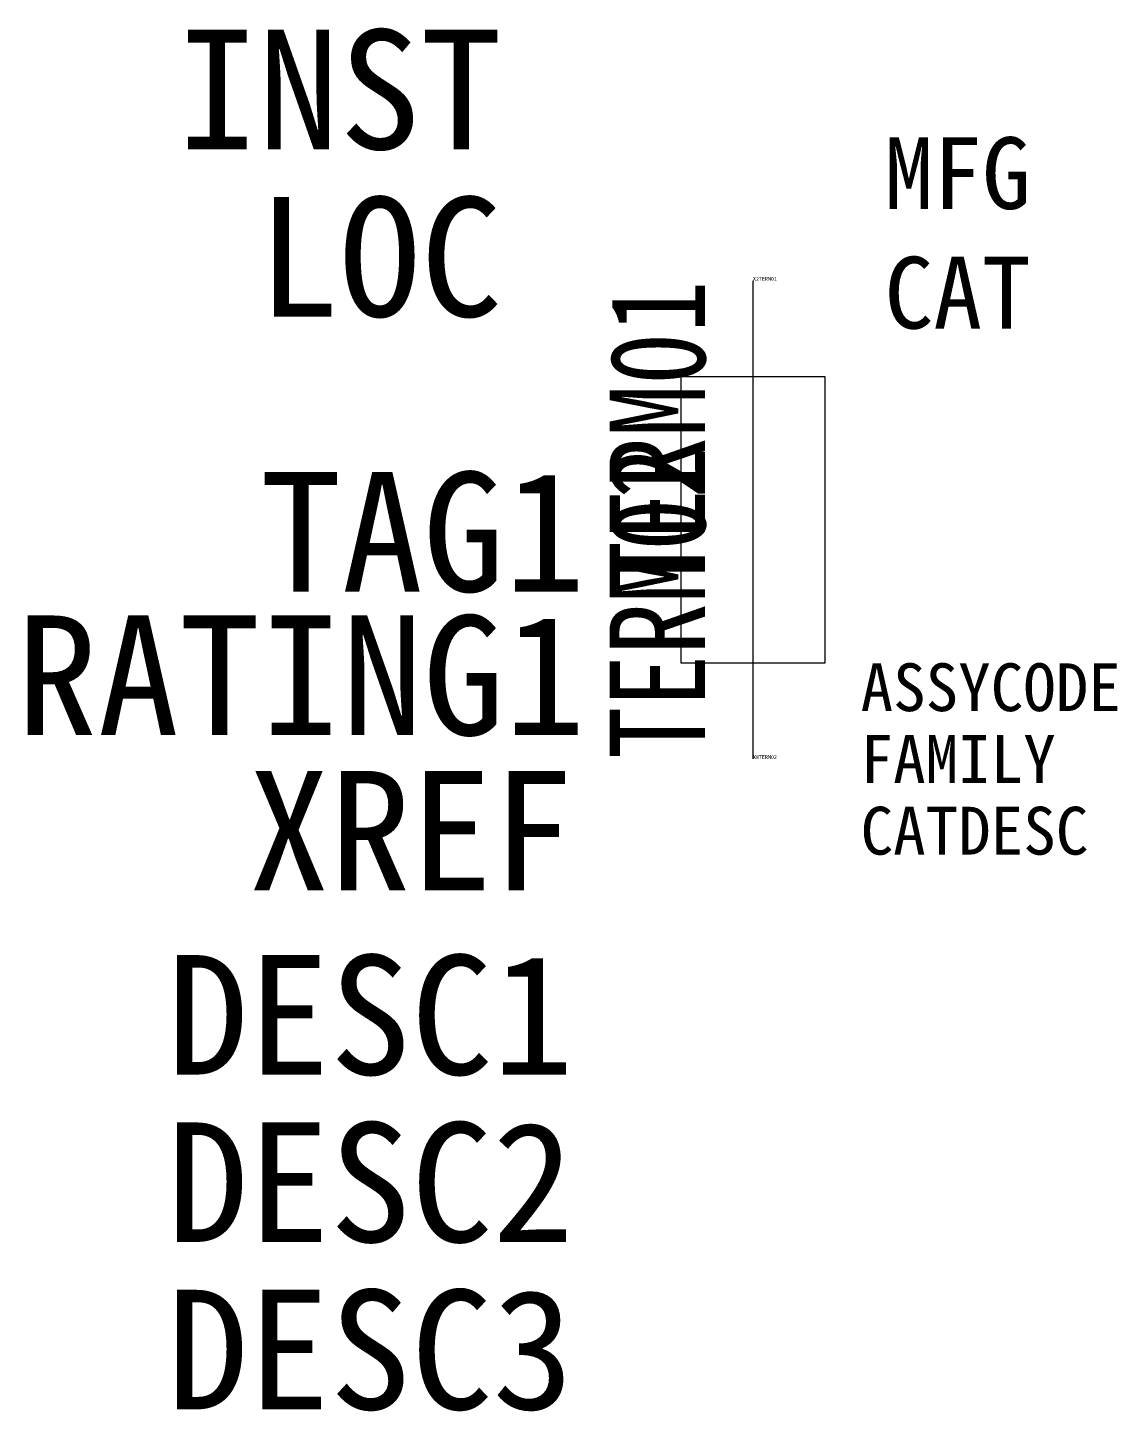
# Model space of a CAD drawing. Header units: millimetres. Extents: x -15.2 to 7.6, y -18.6 to 10.3.
import ezdxf
from ezdxf.enums import TextEntityAlignment as Align

# ---------------------------------------------------------------- set-up
doc = ezdxf.new("R2010")
doc.units = ezdxf.units.MM
doc.header["$LTSCALE"] = 12
doc.styles.add('WD_IEC', font='simhei.ttf')

msp = doc.modelspace()

# ---------------------------------------------------------------- linework, layer by layer
for p, q in [((0, 5), (0, -5)), ((-1.5, -3), (-1.5, 3)), ((-1.5, 3), (1.5, 3)), ((1.5, 3), (1.5, -3)), ((1.5, -3), (-1.5, -3))]:
    msp.add_line(p, q)

# ---------------------------------------------------------------- texts
at = {"style": 'WD_IEC'}
for tag, text, p in [('INST', '', (-5.25, 7.75)), ('LOC', '', (-5.25, 4.25)), ('TAG1', 'FU', (-3.5, -1.5)), ('RATING1', '', (-3.5, -4.5)), ('XREF', '', (-3.75, -7.75)), ('DESC1', '', (-3.75, -11.6)), ('DESC2', '', (-3.75, -15.1)), ('DESC3', '', (-3.75, -18.6))]:
    msp.add_attdef(tag, text=text, height=2.5, dxfattribs=at).set_placement(p, align=Align.RIGHT)
at = {"style": 'WD_IEC', "flags": 1}
for tag, p, s, height in [('MFG', (2.75, 6.5), '', 1.5), ('CAT', (2.75, 4), '', 1.5), ('X2TERM01', (0, 5), '', 0.08), ('ASSYCODE', (2.25, -4), '', 1), ('FAMILY', (2.25, -5.5), 'FU', 1), ('X8TERM02', (0, -5), '', 0.08), ('CATDESC', (2.25, -7), '', 1)]:
    msp.add_attdef(tag, p, s, height=height, dxfattribs=at)
at = {"style": 'WD_IEC', "width": 0.8}
msp.add_attdef('TERM01', text='', height=2, rotation=90, dxfattribs=at).set_placement((-1, 5), align=Align.RIGHT)
msp.add_attdef('TERM02', (-1, -5), '', height=2, rotation=90, dxfattribs=at)

doc.saveas('drawing.dxf')
